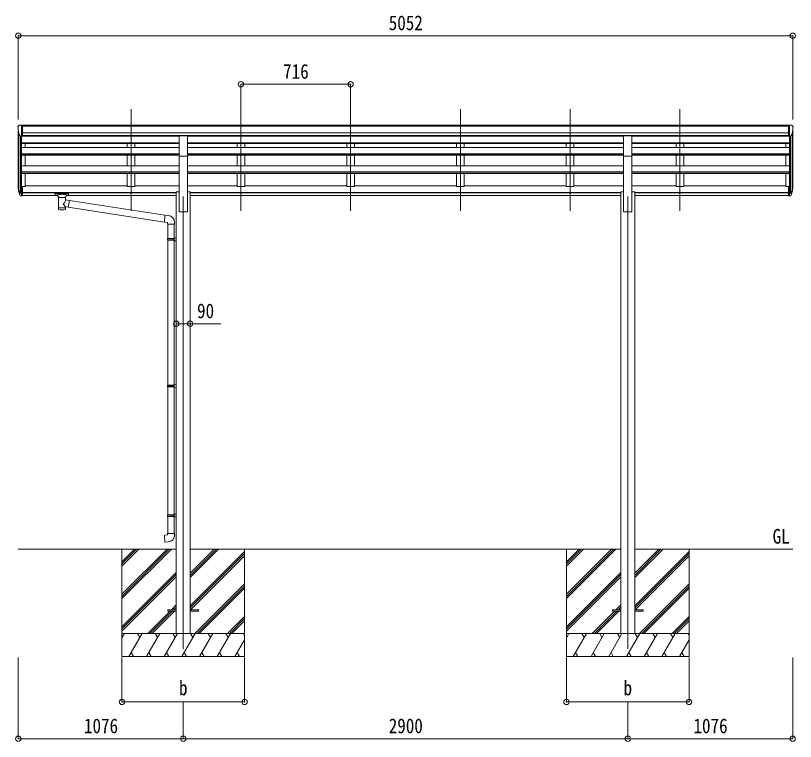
# Model space of a CAD drawing. Units: millimetres at full size, sheet at 1:35. Extents: x -9783 to 33754, y -10064 to 6752.
# Drawn here: x 15309 to 20396, y -4000 to 734 of the extents above; entities that cross this region are included whole.
import ezdxf
from ezdxf.enums import TextEntityAlignment as Align

# ---------------------------------------------------------------- set-up
doc = ezdxf.new("R2010")
doc.units = ezdxf.units.MM
doc.header["$LTSCALE"] = 35
doc.header["$PDMODE"] = 32
doc.header["$PDSIZE"] = 35
for name, color, linetype, lineweight in [('0-0_0', 7, 'Continuous', 9), ('0-1_本体', 4, 'Continuous', 9), ('0-2_部品', 7, 'Continuous', 9), ('0-8_PARTS2', 2, 'Continuous', 9), ('0-A_寸法', 6, 'Continuous', 9)]:
    doc.layers.add(name, color=color, linetype=linetype, lineweight=lineweight)
doc.styles.add('ＭＳ ゴシック', font='')
doc.styles.get('ＭＳ ゴシック').set_extended_font_data('MS Gothic')

msp = doc.modelspace()

# ---------------------------------------------------------------- linework, layer by layer
at = {"layer": '0-0_0'}
for p, q in [((15326.13, -2745.73), (16356.93, -2745.73)), ((16002.13, -2745.73), (16002.13, -3445.73)), ((16002.13, -3039.91), (16296.31, -2745.73)), ((16002.13, -3054.05), (16310.45, -2745.73)), ((16002.13, -3068.19), (16324.59, -2745.73)), ((16002.13, -2856.06), (16112.46, -2745.73)), ((16002.13, -2841.92), (16098.32, -2745.73)), ((16002.13, -2827.78), (16084.18, -2745.73)), ((16447.33, -2745.73), (19256.93, -2745.73)), ((16447.33, -2931.36), (16632.96, -2745.73)), ((16447.33, -2917.22), (16618.82, -2745.73)), ((16447.33, -2903.08), (16604.68, -2745.73)), ((16802.13, -2745.73), (16802.13, -3445.73)), ((18902.13, -2745.73), (18902.13, -3445.73)), ((18902.13, -3039.91), (19196.31, -2745.73)), ((18902.13, -3054.05), (19210.45, -2745.73)), ((18902.13, -3068.19), (19224.59, -2745.73)), ((18902.13, -2856.06), (19012.46, -2745.73)), ((18902.13, -2841.92), (18998.32, -2745.73)), ((18902.13, -2827.78), (18984.18, -2745.73)), ((19347.33, -2745.73), (20378.13, -2745.73)), ((19347.33, -2931.36), (19532.96, -2745.73)), ((19347.33, -2917.22), (19518.82, -2745.73)), ((19347.33, -2903.08), (19504.68, -2745.73)), ((19702.13, -2745.73), (19702.13, -3445.73)), ((16447.33, -3115.21), (16802.13, -2760.41)), ((16447.33, -3129.35), (16802.13, -2774.55)), ((16449.59, -3141.23), (16802.13, -2788.69)), ((19347.33, -3115.21), (19702.13, -2760.41)), ((19347.33, -3129.35), (19702.13, -2774.55)), ((19349.59, -3141.23), (19702.13, -2788.69)), ((16002.13, -3252.04), (16356.93, -2897.24)), ((18902.13, -3252.04), (19256.93, -2897.24)), ((16002.13, -3266.18), (16356.93, -2911.38)), ((16002.13, -3280.32), (16356.93, -2925.53)), ((18902.13, -3266.18), (19256.93, -2911.38)), ((18902.13, -3280.32), (19256.93, -2925.53)), ((16478.94, -3295.73), (16802.13, -2972.54)), ((16493.08, -3295.73), (16802.13, -2986.68)), ((16507.22, -3295.73), (16802.13, -3000.82)), ((19378.94, -3295.73), (19702.13, -2972.54)), ((19393.08, -3295.73), (19702.13, -2986.68)), ((19407.22, -3295.73), (19702.13, -3000.82)), ((16170.57, -3295.73), (16316.07, -3150.23)), ((16184.71, -3295.73), (16330.21, -3150.23)), ((16198.86, -3295.73), (16344.36, -3150.23)), ((16325.07, -3141.23), (16356.93, -3109.37)), ((16339.21, -3141.23), (16356.93, -3123.51)), ((16353.36, -3141.23), (16356.93, -3137.66)), ((19070.57, -3295.73), (19216.07, -3150.23)), ((19084.71, -3295.73), (19230.21, -3150.23)), ((19098.86, -3295.73), (19244.36, -3150.23)), ((19225.07, -3141.23), (19256.93, -3109.37)), ((19239.21, -3141.23), (19256.93, -3123.51)), ((19253.36, -3141.23), (19256.93, -3137.66)), ((16691.07, -3295.73), (16802.13, -3184.67)), ((16705.21, -3295.73), (16802.13, -3198.81)), ((19591.07, -3295.73), (19702.13, -3184.67)), ((19605.21, -3295.73), (19702.13, -3198.81)), ((16719.36, -3295.73), (16802.13, -3212.96)), ((19619.36, -3295.73), (19702.13, -3212.96)), ((16802.13, -3295.73), (16002.13, -3295.73)), ((16002.13, -3323.23), (16018.01, -3295.73)), ((16046.88, -3445.73), (16133.48, -3295.73)), ((16118.48, -3321.71), (16103.48, -3295.73)), ((16162.35, -3445.73), (16248.95, -3295.73)), ((16233.95, -3321.71), (16218.95, -3295.73)), ((16277.82, -3445.73), (16364.42, -3295.73)), ((16349.42, -3321.71), (16334.42, -3295.73)), ((16393.29, -3445.73), (16479.89, -3295.73)), ((16464.89, -3321.71), (16449.89, -3295.73)), ((16508.76, -3445.73), (16595.36, -3295.73)), ((16580.36, -3321.71), (16565.36, -3295.73)), ((16624.23, -3445.73), (16710.83, -3295.73)), ((16680.83, -3295.73), (16695.83, -3321.71)), ((16796.3, -3295.73), (16802.13, -3305.83)), ((19702.13, -3295.73), (18902.13, -3295.73)), ((18902.13, -3323.23), (18918.01, -3295.73)), ((18946.88, -3445.73), (19033.48, -3295.73)), ((19018.48, -3321.71), (19003.48, -3295.73)), ((19062.35, -3445.73), (19148.95, -3295.73)), ((19133.95, -3321.71), (19118.95, -3295.73)), ((19177.82, -3445.73), (19264.42, -3295.73)), ((19249.42, -3321.71), (19234.42, -3295.73)), ((19293.29, -3445.73), (19379.89, -3295.73)), ((19364.89, -3321.71), (19349.89, -3295.73)), ((19408.76, -3445.73), (19495.36, -3295.73)), ((19480.36, -3321.71), (19465.36, -3295.73)), ((19524.23, -3445.73), (19610.83, -3295.73)), ((19580.83, -3295.73), (19595.83, -3321.71)), ((19696.3, -3295.73), (19702.13, -3305.83)), ((16739.7, -3445.73), (16802.13, -3337.59)), ((19639.7, -3445.73), (19702.13, -3337.59)), ((16002.13, -3445.73), (16802.13, -3445.73)), ((16061.87, -3419.75), (16076.87, -3445.73)), ((16177.35, -3419.75), (16192.34, -3445.73)), ((16292.82, -3419.75), (16307.82, -3445.73)), ((16408.29, -3419.75), (16423.29, -3445.73)), ((16523.76, -3419.75), (16538.75, -3445.73)), ((16639.23, -3419.75), (16654.22, -3445.73)), ((16754.7, -3419.75), (16769.69, -3445.73)), ((18902.13, -3445.73), (19702.13, -3445.73)), ((18961.87, -3419.75), (18976.87, -3445.73)), ((19077.35, -3419.75), (19092.34, -3445.73)), ((19192.82, -3419.75), (19207.82, -3445.73)), ((19308.29, -3419.75), (19323.29, -3445.73)), ((19423.76, -3419.75), (19438.75, -3445.73)), ((19539.23, -3419.75), (19554.22, -3445.73)), ((19654.7, -3419.75), (19669.69, -3445.73))]:
    msp.add_line(p, q, dxfattribs=at)
at = {"layer": '0-1_本体'}
for p, q in [((15352.63, 18.39), (20351.63, 18.39)), ((15352.63, 13.04), (20351.63, 13.04)), ((15326.13, -382.6), (15326.13, -18.36)), ((15330.41, -37.16), (15330.41, -406.87)), ((15352.63, -30.49), (20351.63, -30.49)), ((15352.63, -48.16), (20351.63, -48.16)), ((16374.63, -50.53), (15352.63, -50.53)), ((16037.13, -50.53), (16037.13, -53)), ((16087.13, -50.53), (16087.13, -53)), ((16429.63, -50.53), (19274.63, -50.53)), ((16753.13, -50.53), (16753.13, -53)), ((16803.13, -50.53), (16803.13, -53)), ((17469.13, -50.53), (17469.13, -53)), ((17519.13, -50.53), (17519.13, -53)), ((18185.13, -50.53), (18185.13, -53)), ((18235.13, -50.53), (18235.13, -53)), ((18901.13, -50.53), (18901.13, -53)), ((18951.13, -50.53), (18951.13, -53)), ((19329.63, -50.65), (20351.63, -50.65)), ((19617.13, -50.53), (19617.13, -53)), ((19667.13, -50.53), (19667.13, -53)), ((20373.85, -37.16), (20373.85, -406.87)), ((20378.13, -382.6), (20378.13, -18.36)), ((15340.13, -52.51), (15340.13, -424.87)), ((15346.13, -52.99), (15346.13, -380.43)), ((15346.13, -53), (16374.63, -53)), ((15346.13, -95.19), (16374.63, -95.19)), ((15346.13, -96.59), (16374.63, -96.59)), ((15346.13, -100.28), (16374.63, -100.28)), ((15371.13, -127.52), (15371.13, -100.28)), ((16037.13, -100.28), (16037.13, -127.52)), ((16087.13, -100.28), (16087.13, -127.52)), ((16429.63, -53), (19274.63, -53)), ((16429.63, -95.19), (19274.63, -95.19)), ((16429.63, -96.59), (19274.63, -96.59)), ((16429.63, -100.28), (19274.63, -100.28)), ((16753.13, -100.28), (16753.13, -127.52)), ((16803.13, -100.28), (16803.13, -127.52)), ((17469.13, -100.28), (17469.13, -127.52)), ((17519.13, -100.28), (17519.13, -127.52)), ((18185.13, -100.28), (18185.13, -127.52)), ((18235.13, -100.28), (18235.13, -127.52)), ((18901.13, -100.28), (18901.13, -127.52)), ((18951.13, -100.28), (18951.13, -127.52)), ((19329.63, -53), (20358.13, -53)), ((19329.63, -95.19), (20358.13, -95.19)), ((19329.63, -96.59), (20358.13, -96.59)), ((19329.63, -100.28), (20358.13, -100.28)), ((19617.13, -100.28), (19617.13, -127.52)), ((19667.13, -100.28), (19667.13, -127.52)), ((20333.13, -127.52), (20333.13, -100.28)), ((20358.13, -52.99), (20358.13, -380.43)), ((20364.13, -52.51), (20364.13, -424.87)), ((15346.13, -127.52), (16374.63, -127.52)), ((16429.63, -127.52), (19274.63, -127.52)), ((19329.63, -127.52), (20358.13, -127.52)), ((15346.13, -168.25), (16374.63, -168.25)), ((15346.13, -169.73), (16374.63, -169.73)), ((15346.13, -176.55), (16374.63, -176.55)), ((15371.13, -246.03), (15371.13, -176.55)), ((16037.13, -176.55), (16037.13, -246.03)), ((16087.13, -176.55), (16087.13, -246.03)), ((16374.63, -545.73), (16374.63, -181.79)), ((16429.63, -168.25), (19274.63, -168.25)), ((16429.63, -169.73), (19274.63, -169.73)), ((16429.63, -176.55), (19274.63, -176.55)), ((16429.63, -545.73), (16429.63, -181.79)), ((16753.13, -176.55), (16753.13, -246.03)), ((16803.13, -176.55), (16803.13, -246.03)), ((17469.13, -176.55), (17469.13, -246.03)), ((17519.13, -176.55), (17519.13, -246.03)), ((18185.13, -176.55), (18185.13, -246.03)), ((18235.13, -176.55), (18235.13, -246.03)), ((18901.13, -176.55), (18901.13, -246.03)), ((18951.13, -176.55), (18951.13, -246.03)), ((19274.63, -545.73), (19274.63, -181.79)), ((19329.63, -168.25), (20358.13, -168.25)), ((19329.63, -169.73), (20358.13, -169.73)), ((19329.63, -176.55), (20358.13, -176.55)), ((19329.63, -545.73), (19329.63, -181.79)), ((19617.13, -176.55), (19617.13, -246.03)), ((19667.13, -176.55), (19667.13, -246.03)), ((20333.13, -246.03), (20333.13, -176.55)), ((15346.13, -246.03), (16374.63, -246.03)), ((16429.63, -246.03), (19274.63, -246.03)), ((19329.63, -246.03), (20358.13, -246.03)), ((15346.13, -285.35), (16374.63, -285.35)), ((15346.13, -286.83), (16374.63, -286.83)), ((15346.13, -296.31), (16374.63, -296.31)), ((15371.13, -381.26), (15371.13, -296.31)), ((16037.13, -296.31), (16037.13, -381.26)), ((16429.63, -285.35), (19274.63, -285.35)), ((16429.63, -286.83), (19274.63, -286.83)), ((16429.63, -296.31), (19274.63, -296.31)), ((16753.13, -296.31), (16753.13, -381.26)), ((17469.13, -296.31), (17469.13, -381.26)), ((18185.13, -296.31), (18185.13, -381.26)), ((18901.13, -296.31), (18901.13, -381.26)), ((19329.63, -285.35), (20358.13, -285.35)), ((19329.63, -286.83), (20358.13, -286.83)), ((19329.63, -296.31), (20358.13, -296.31)), ((19617.13, -296.31), (19617.13, -381.26)), ((20333.13, -381.26), (20333.13, -296.31)), ((15352.63, -381.26), (15371.13, -381.26)), ((15371.13, -376.46), (16037.13, -376.46)), ((16087.13, -376.46), (16374.63, -376.46)), ((16429.63, -376.46), (16753.13, -376.46)), ((16803.13, -376.46), (17469.13, -376.46)), ((17519.13, -376.46), (18185.13, -376.46)), ((18235.13, -376.46), (18901.13, -376.46)), ((18951.13, -376.46), (19274.63, -376.46)), ((19329.63, -376.46), (19617.13, -376.46)), ((19667.13, -376.46), (20333.13, -376.46)), ((20351.63, -381.26), (20333.13, -381.26)), ((15352.63, -420.77), (16357.13, -420.77)), ((15352.63, -422.15), (16357.13, -422.15)), ((15352.63, -439.32), (15584.13, -439.32)), ((15638.13, -439.32), (16357.13, -439.32)), ((16357.13, -415.73), (16374.63, -415.73)), ((16357.13, -415.73), (16357.13, -3295.73)), ((16429.63, -415.73), (16447.13, -415.73)), ((16447.13, -415.73), (16447.13, -3295.73)), ((16447.13, -420.77), (19257.13, -420.77)), ((16447.13, -422.15), (19257.13, -422.15)), ((16447.13, -439.32), (19257.13, -439.32)), ((19257.13, -415.73), (19274.63, -415.73)), ((19257.13, -415.73), (19257.13, -3295.73)), ((19329.63, -415.73), (19347.13, -415.73)), ((19347.13, -415.73), (19347.13, -3295.73)), ((19347.13, -420.77), (20351.63, -420.77)), ((19347.13, -422.15), (20351.63, -422.15)), ((19347.13, -439.32), (20351.63, -439.32)), ((16374.63, -545.73), (16429.63, -545.73)), ((19274.63, -545.73), (19329.63, -545.73))]:
    msp.add_line(p, q, dxfattribs=at)
for points in [[(16087.13, -296.31), (16087.13, -381.26), (16037.13, -381.26)], [(16803.13, -296.31), (16803.13, -381.26), (16753.13, -381.26)], [(17519.13, -296.31), (17519.13, -381.26), (17469.13, -381.26)], [(18235.13, -296.31), (18235.13, -381.26), (18185.13, -381.26)], [(18951.13, -296.31), (18951.13, -381.26), (18901.13, -381.26)], [(19667.13, -296.31), (19667.13, -381.26), (19617.13, -381.26)]]:
    msp.add_lwpolyline(points, dxfattribs=at)
at = {"layer": '0-2_部品'}
for p, q in [((15324.13, 10.62), (15324.13, 9.99)), ((15331.04, 19.43), (15326.97, 13.62)), ((15334.13, 19.99), (15331.8, 19.85)), ((15334.13, 19.99), (15352.63, 19.99)), ((15346.13, -52.99), (15346.13, 19.99)), ((15352.63, 19.99), (15362.63, 19.91)), ((15352.63, -51.99), (15352.63, 19.99)), ((15362.63, 18.39), (15362.63, 19.91)), ((20351.63, 19.99), (20341.63, 19.91)), ((20341.63, 18.39), (20341.63, 19.91)), ((20351.63, -51.99), (20351.63, 19.99)), ((20370.13, 19.99), (20351.63, 19.99)), ((20358.13, -52.99), (20358.13, 19.99)), ((20370.13, 19.99), (20372.46, 19.85)), ((20373.22, 19.43), (20377.29, 13.62)), ((20380.13, 10.62), (20380.13, 9.99)), ((15338.51, -51.18), (15329.23, -35.11)), ((16374.63, -49.87), (16429.63, -49.87)), ((16374.63, -181.95), (16374.63, -49.87)), ((16429.63, -181.95), (16429.63, -49.87)), ((19274.63, -49.87), (19329.63, -49.87)), ((19274.63, -181.95), (19274.63, -49.87)), ((19329.63, -181.95), (19329.63, -49.87)), ((20365.75, -51.18), (20375.03, -35.11)), ((15346.13, -52.99), (15340.92, -52.67)), ((15352.63, -51.99), (15346.13, -51.99)), ((20351.63, -51.99), (20358.13, -51.99)), ((20358.13, -52.99), (20363.34, -52.67)), ((16374.63, -181.95), (16429.63, -181.95)), ((19274.63, -181.95), (19329.63, -181.95)), ((15328.52, -406.47), (15338.69, -425.65)), ((15339.7, -424.4), (15329.94, -405.98)), ((15346.13, -380.43), (15346.13, -442.32)), ((15352.63, -380.43), (15346.13, -380.43)), ((15352.63, -380.43), (15352.63, -441.5)), ((20351.63, -380.43), (20351.63, -441.5)), ((20351.63, -380.43), (20358.13, -380.43)), ((20358.13, -380.43), (20358.13, -442.32)), ((20364.56, -424.4), (20374.32, -405.98)), ((20375.74, -406.47), (20365.57, -425.65)), ((15331.11, -423.33), (15338.69, -440.82)), ((15346.13, -425.15), (15341, -425.15)), ((15346.13, -427.15), (15341.28, -427.15)), ((15346.13, -442.32), (15341.28, -442.32)), ((15352.63, -418.75), (15346.13, -418.75)), ((15352.63, -424.15), (15346.13, -424.15)), ((15352.63, -441.5), (15346.13, -441.5)), ((15567.63, -427.21), (15567.63, -437.97)), ((15567.63, -427.4), (15567.63, -428.94)), ((15569.63, -426.55), (15652.63, -426.55)), ((15569.63, -428.72), (15652.63, -428.72)), ((15569.63, -438.63), (15584.13, -438.63)), ((15584.13, -445.44), (15584.13, -435.17)), ((15588.23, -449.94), (15588.21, -530.23)), ((15634.03, -467.51), (15634.03, -449.93)), ((15638.13, -445.44), (15638.13, -435.17)), ((15638.13, -438.63), (15652.63, -438.63)), ((15654.63, -427.21), (15654.63, -437.97)), ((20351.63, -418.75), (20358.13, -418.75)), ((20351.63, -424.15), (20358.13, -424.15)), ((20351.63, -441.5), (20358.13, -441.5)), ((20358.13, -425.15), (20363.26, -425.15)), ((20358.13, -427.15), (20362.98, -427.15)), ((20358.13, -442.32), (20362.98, -442.32)), ((20373.15, -423.33), (20365.57, -440.82)), ((15659.25, -471.42), (15634.03, -467.51)), ((15659.25, -471.42), (15652.23, -516.68)), ((15659.25, -471.42), (16283.22, -568.22)), ((15634.05, -530.23), (15634.03, -513.61)), ((15634.03, -513.86), (15652.23, -516.68)), ((16279.21, -614.04), (15652.23, -516.68)), ((16304.05, -570.04), (16283.22, -568.22)), ((16299.13, -625.79), (16345.13, -625.79)), ((16301.13, -625.79), (16301.13, -719.79)), ((16343.13, -625.79), (16343.13, -717.23)), ((16345.13, -625.79), (16345.13, -614.87)), ((16299.13, -721.79), (16300.13, -719.79)), ((16299.13, -721.79), (16343.13, -721.79)), ((16299.13, -721.79), (16299.13, -729.79)), ((16299.13, -729.79), (16343.13, -729.79)), ((16299.13, -729.79), (16300.13, -731.79)), ((16300.13, -719.79), (16343.13, -719.79)), ((16300.13, -731.79), (16343.13, -731.79)), ((16301.13, -731.79), (16301.13, -1675.97)), ((16338.65, -721.79), (16338.22, -719.79)), ((16341.13, -717.29), (16357.13, -716.82)), ((16341.13, -719.29), (16341.13, -717.29)), ((16341.13, -719.29), (16343.13, -719.29)), ((16341.13, -734.29), (16341.13, -732.29)), ((16341.13, -734.29), (16357.13, -734.76)), ((16343.13, -734.35), (16343.13, -1673.42)), ((16357.13, -716.82), (16357.13, -734.76)), ((16299.13, -1677.97), (16300.13, -1675.97)), ((16299.13, -1677.97), (16343.13, -1677.97)), ((16299.13, -1677.97), (16299.13, -1685.97)), ((16300.13, -1675.97), (16343.13, -1675.97)), ((16338.65, -1677.97), (16338.22, -1675.97)), ((16341.13, -1673.47), (16357.13, -1673)), ((16341.13, -1675.47), (16341.13, -1673.47)), ((16341.13, -1675.47), (16343.13, -1675.47)), ((16357.13, -1673), (16357.13, -1690.95)), ((16299.13, -1685.97), (16343.13, -1685.97)), ((16299.13, -1685.97), (16300.13, -1687.97)), ((16300.13, -1687.97), (16343.13, -1687.97)), ((16301.13, -1687.97), (16301.13, -2521.13)), ((16341.13, -1690.47), (16341.13, -1688.47)), ((16341.13, -1690.47), (16357.13, -1690.95)), ((16343.13, -1690.53), (16343.13, -2518.58)), ((16299.13, -2523.13), (16300.13, -2521.13)), ((16299.13, -2523.13), (16343.13, -2523.13)), ((16299.13, -2523.13), (16299.13, -2531.13)), ((16299.13, -2531.13), (16343.13, -2531.13)), ((16299.13, -2531.13), (16300.13, -2533.13)), ((16300.13, -2521.13), (16343.13, -2521.13)), ((16300.13, -2533.13), (16343.13, -2533.13)), ((16301.13, -2533.13), (16301.13, -2643.14)), ((16338.65, -2523.13), (16338.22, -2521.13)), ((16341.13, -2518.63), (16357.13, -2518.16)), ((16341.13, -2520.63), (16341.13, -2518.63)), ((16341.13, -2520.63), (16343.13, -2520.63)), ((16341.13, -2535.63), (16341.13, -2533.63)), ((16341.13, -2535.63), (16357.13, -2536.11)), ((16343.13, -2535.69), (16343.13, -2643.14)), ((16357.13, -2518.16), (16357.13, -2536.11)), ((16299.13, -2643.14), (16345.13, -2643.14)), ((16299.13, -2653.14), (16299.13, -2643.14)), ((16345.13, -2643.14), (16345.13, -2654.05))]:
    msp.add_line(p, q, dxfattribs=at)
at = {"layer": '0-2_部品', "color": 4}
for p, q in [((16302.33, -3141.23), (16302.33, -3150.23)), ((16357.13, -3141.23), (16302.33, -3141.23)), ((16357.13, -3150.23), (16302.33, -3150.23)), ((16501.93, -3141.23), (16447.13, -3141.23)), ((19202.33, -3141.23), (19202.33, -3150.23)), ((19257.13, -3141.23), (19202.33, -3141.23)), ((19257.13, -3150.23), (19202.33, -3150.23)), ((19401.93, -3141.23), (19347.13, -3141.23))]:
    msp.add_line(p, q, dxfattribs=at)
at = {"layer": '0-2_部品'}
for points in [[(15567.63, -427.21), (15567.67, -427.01), (15567.75, -426.88), (15567.85, -426.78), (15567.95, -426.72), (15568.07, -426.68), (15568.36, -426.62), (15568.85, -426.57), (15569.4, -426.55), (15569.63, -426.55)], [(15567.63, -437.97), (15567.67, -438.16), (15567.75, -438.3), (15567.85, -438.39), (15567.95, -438.46), (15568.07, -438.5), (15568.36, -438.56), (15568.85, -438.61), (15569.4, -438.63), (15569.63, -438.63)], [(15584.17, -445.38), (15584.14, -445.74), (15584.39, -446.7), (15584.91, -447.58), (15585.72, -448.42), (15586.83, -449.22), (15588.23, -449.94)], [(15634.03, -449.93), (15634.26, -449.84), (15635.62, -449.1), (15636.73, -448.25), (15637.49, -447.39), (15637.95, -446.49), (15638.12, -445.6)], [(15652.63, -426.55), (15652.98, -426.55), (15653.51, -426.58), (15653.96, -426.63), (15654.27, -426.7), (15654.44, -426.8), (15654.55, -426.94), (15654.62, -427.12), (15654.63, -427.21)], [(15652.63, -438.63), (15652.98, -438.63), (15653.51, -438.6), (15653.96, -438.55), (15654.27, -438.48), (15654.44, -438.38), (15654.55, -438.24), (15654.62, -438.06), (15654.63, -437.97)], [(16283.22, -568.22), (16279.21, -614.04), (16299.13, -615.79), (16299.13, -625.79)], [(16338.65, -721.79), (16338.65, -729.79), (16338.22, -731.79)], [(16341.13, -732.29), (16343.13, -732.29), (16343.13, -719.29)], [(16338.65, -1677.97), (16338.65, -1685.97), (16338.22, -1687.97)], [(16341.13, -1688.47), (16343.13, -1688.47), (16343.13, -1675.47)], [(16338.65, -2523.13), (16338.65, -2531.13), (16338.22, -2533.13)], [(16341.13, -2533.63), (16343.13, -2533.63), (16343.13, -2520.63)], [(16304.05, -2698.88), (16283.22, -2700.7), (16279.21, -2654.88), (16299.13, -2653.14)]]:
    msp.add_lwpolyline(points, dxfattribs=at)
at = {"layer": '0-2_部品', "color": 4}
for points in [[(16501.93, -3141.23), (16501.93, -3150.23), (16447.13, -3150.23)], [(19401.93, -3141.23), (19401.93, -3150.23), (19347.13, -3150.23)]]:
    msp.add_lwpolyline(points, dxfattribs=at)
at = {"layer": '0-2_部品'}
for centre, radius, start, end in [((15327.13, 10.62), 3, 93, 180), ((15526.13, 9.99), 202, 180, 192.90261), ((15331.86, 18.85), 1, 93.5, 145), ((20372.4, 18.85), 1, 35, 86.5), ((20178.13, 9.99), 202, 347.09739, 0), ((20377.13, 10.62), 3, 0, 87), ((15341.1, -49.68), 3, 210, 266.5), ((20363.16, -49.68), 3, 273.5, 330), ((15414.79, -384.31), 89.07, 174.49576, 194.41188), ((15414.08, -380.03), 88.05, 177.22392, 197.21071), ((15459.35, -387.25), 133.22, 183.27987, 195.71302), ((20244.91, -387.25), 133.22, 344.28698, 356.72013), ((20290.18, -380.03), 88.05, 342.78929, 2.77608), ((20289.47, -384.31), 89.07, 345.58812, 5.50424), ((15341.28, -424.15), 3, 210, 270), ((15341.28, -439.32), 3, 210, 270), ((15341, -423.65), 1.5, 210, 270), ((20362.98, -424.15), 3, 270, 330), ((20362.98, -439.32), 3, 270, 330), ((20363.26, -423.65), 1.5, 270, 330), ((16300.13, -614.87), 45, 0, 85), ((16300.13, -2654.05), 45, 275, 0)]:
    msp.add_arc(centre, radius, start, end, dxfattribs=at)
for centre, major_axis, ratio, start_param, end_param in [((15569.63, -428.94), (2, 0), 0.109601, 1.5707963, 3.1415927), ((15611.13, -435.17), (27, 0), 0.122176, 6.2831853, 9.424778), ((15611.14, -450.39), (-22.91, 0.42), 0.072511, 0.0008029, 1.5715993), ((15611.14, -452.02), (-22.91, 0.42), 0.072511, 0.0008029, 1.5715993), ((15611.12, -450.39), (22.92, 0.42), 0.07247, 4.71158, 6.2823764), ((15611.12, -452.02), (22.92, 0.42), 0.07247, 4.71158, 6.2823764), ((15622.13, -445.44), (16, 0), 0.361356, 6.2636979, 6.2831853), ((15652.63, -428.94), (2, 0), 0.109601, 0, 1.5707963), ((15611.13, -494.05), (-22.81, -26.62), 0.234429, 1.6855472, 3.1268519), ((15613.69, -491.41), (20.32, -22.25), 0.045535, 0.0389954, 1.3075346), ((15611.13, -530.23), (22.92, 0), 0.101955, 3.1415499, 6.2833984), ((15611.13, -517.79), (22.91, 0), 0.122865, 3.1415927, 6.2831853)]:
    msp.add_ellipse(centre, major_axis=major_axis, ratio=ratio, start_param=start_param, end_param=end_param, dxfattribs=at)
at = {"layer": '0-8_PARTS2'}
for p, q in [((16062.13, -539.53), (16062.13, 123)), ((16778.13, -539.53), (16778.13, 123)), ((17494.13, -539.53), (17494.13, 123)), ((18210.13, -539.53), (18210.13, 123)), ((18926.13, -539.53), (18926.13, 123)), ((19642.13, -539.53), (19642.13, 123)), ((16402.13, -445.73), (16402.13, -3395.73)), ((19302.13, -445.73), (19302.13, -3395.73))]:
    msp.add_line(p, q, dxfattribs=at)
at = {"layer": '0-A_寸法'}
for p, q in [((15326.13, 602.63), (15326.13, 57.01)), ((15326.13, 602.63), (20378.13, 602.63)), ((20378.13, 602.63), (20378.13, 57.01)), ((16778.13, 286.01), (16778.13, 57.01)), ((16778.13, 286.01), (17494.13, 286.01)), ((17494.13, 286.01), (17494.13, 57.01)), ((16357.13, -1275.91), (16447.13, -1275.91)), ((16447.13, -1275.91), (16647.13, -1275.91)), ((15326.13, -3982.09), (15326.13, -3453.15)), ((16002.13, -3742.12), (16002.13, -3453.15)), ((16802.13, -3742.12), (16802.13, -3453.15)), ((18902.13, -3742.12), (18902.13, -3453.15)), ((19702.13, -3742.12), (19702.13, -3453.15)), ((20378.13, -3982.09), (20378.13, -3453.15)), ((16002.13, -3742.12), (16802.13, -3742.12)), ((16402.13, -3982.09), (16402.13, -3742.12)), ((18902.13, -3742.12), (19702.13, -3742.12)), ((19302.13, -3982.09), (19302.13, -3742.12)), ((15326.13, -3982.09), (16402.13, -3982.09)), ((16402.13, -3982.09), (19302.13, -3982.09)), ((19302.13, -3982.09), (20378.13, -3982.09))]:
    msp.add_line(p, q, dxfattribs=at)
for p in [(15326.13, 602.63), (20378.13, 602.63), (16778.13, 286.01), (17494.13, 286.01), (16357.13, -1275.91), (16447.13, -1275.91), (16002.13, -3742.12), (16802.13, -3742.12), (18902.13, -3742.12), (19702.13, -3742.12), (15326.13, -3982.09), (16402.13, -3982.09), (19302.13, -3982.09), (20378.13, -3982.09)]:
    msp.add_point(p, dxfattribs=at)

# ---------------------------------------------------------------- texts
at = {"layer": '0-0_0', "style": 'ＭＳ ゴシック', "width": 0.85}
msp.add_text('GL', height=96.22, dxfattribs=at).set_placement((20246.91, -2738.79), align=Align.BOTTOM_LEFT)
at = {"layer": '0-A_寸法', "color": 7, "style": 'ＭＳ ゴシック', "width": 0.85}
for s, p in [('5052', (17742.76, 609.63)), ('716', (17054.1, 293.01)), ('90', (16492.44, -1268.91)), ('b', (16374.79, -3727.74)), ('b', (19274.79, -3727.74)), ('1076', (15754.76, -3975.09)), ('2900', (17742.76, -3975.09)), ('1076', (19730.76, -3975.09))]:
    msp.add_text(s, height=96.22, dxfattribs=at).set_placement(p, align=Align.BOTTOM_LEFT)

doc.saveas('drawing.dxf')
